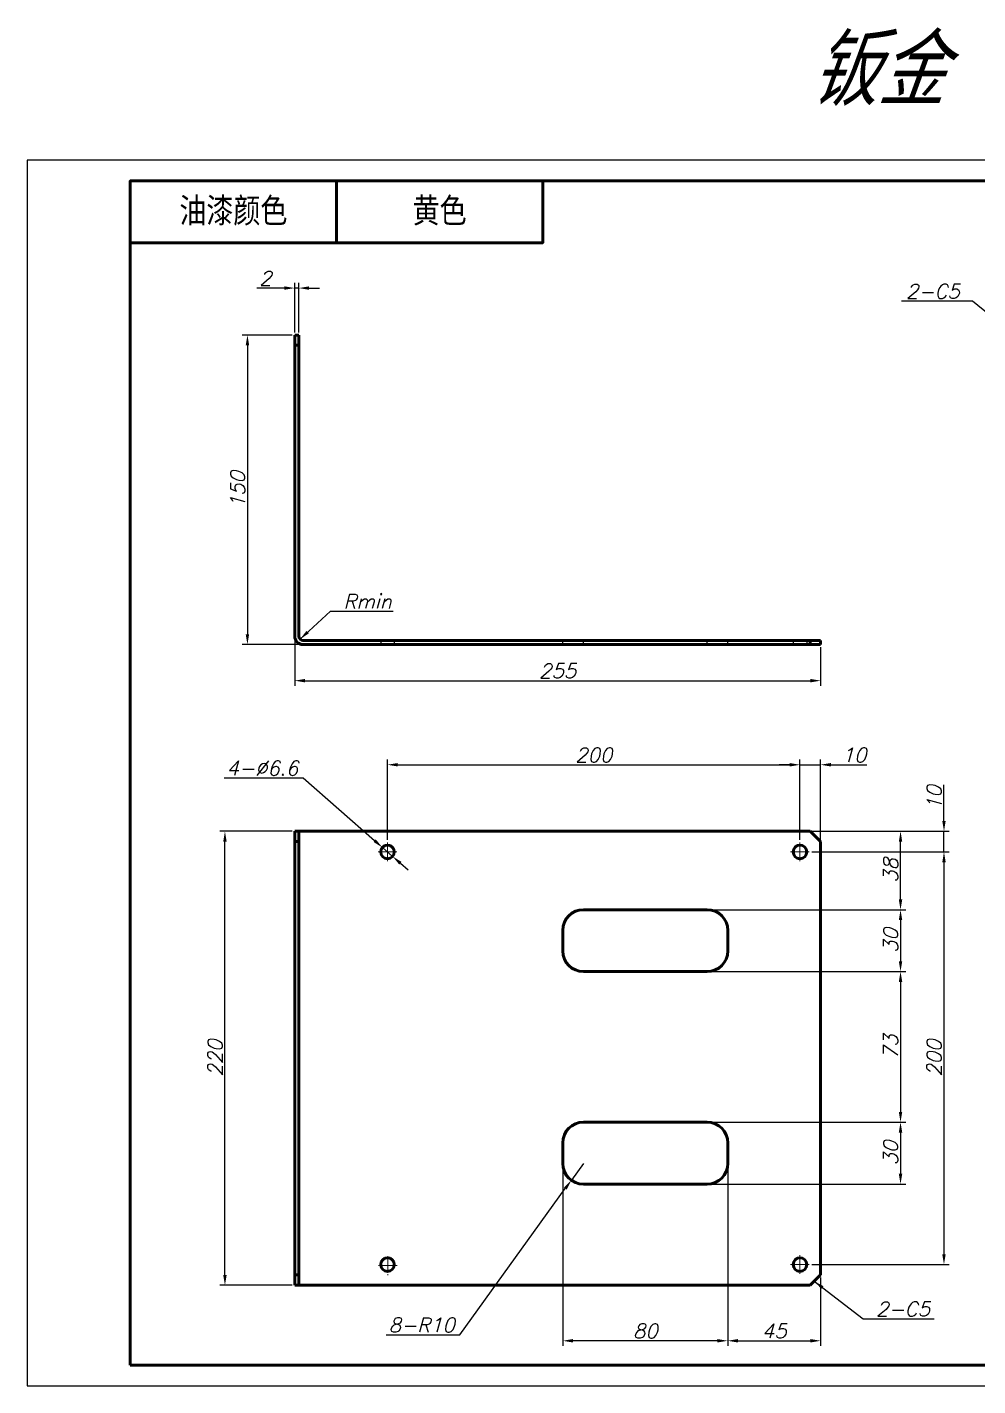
# Model space of a CAD drawing. Header units: inches. Extents: x 17901 to 26602, y 9673 to 14036.
# Drawn here: x 20086 to 20547, y 9673 to 10331 of the extents above; entities that cross this region are included whole.
import ezdxf

# ---------------------------------------------------------------- set-up
doc = ezdxf.new("R2010")
doc.units = ezdxf.units.IN
doc.header["$MEASUREMENT"] = 0
doc.linetypes.add('CENTER', pattern=[50.8, 31.75, -6.35, 6.35, -6.35])
doc.linetypes.add('DASHED2', pattern=[9.525, 6.35, -3.175])
for name, color, linetype, lineweight in [('中心线', 1, 'CENTER', 15), ('图框_内框线', 5, 'Continuous', 50), ('标注线', 3, 'Continuous', 25), ('粗实线', 7, 'Continuous', 50), ('虚线', 2, 'DASHED2', 25)]:
    doc.layers.add(name, color=color, linetype=linetype, lineweight=lineweight)
doc.styles.add('DIM', font='romans.shx', dxfattribs={"width": 0.8, "oblique": 20, "bigfont": 'bigfont.shx'})
doc.styles.add('DIM_FONT', font='romans.shx', dxfattribs={"oblique": 15})
doc.styles.add('仿宋体', font='FSGB2312.ttf', dxfattribs={"width": 0.8, "height": 3.5})
doc.dimstyles.new('幅面 1：2', dxfattribs={"dimscale": 2, "dimtxt": 3.5, "dimasz": 2.5, "dimexe": 1.25, "dimexo": 0.625, "dimtad": 1, "dimdsep": 46, "dimtxsty": 'DIM_FONT', "dimcen": 2.5, "dimclrd": 256, "dimclre": 256, "dimclrt": 256, "dimazin": 2, "dimtm": 1e-09, "dimtfac": 0.5, "dimtmove": 0, "dimatfit": 3, "dimfxl": 1, "dimlwd": -1, "dimarcsym": 0})
doc.dimstyles.new('幅面 1：2$0', dxfattribs={"dimscale": 2, "dimtxt": 3.5, "dimasz": 2.5, "dimexe": 1.25, "dimexo": 0.625, "dimtad": 1, "dimdsep": 46, "dimtxsty": 'DIM_FONT', "dimcen": 2.5, "dimclrd": 256, "dimclrt": 256, "dimadec": 0, "dimazin": 0, "dimtfac": 1, "dimtmove": 0, "dimatfit": 3, "dimfxl": 1, "dimlwd": -1, "dimarcsym": 0})
doc.dimstyles.new('幅面 1：2$3', dxfattribs={"dimscale": 2, "dimtxt": 3.5, "dimasz": 2.5, "dimexe": 1.25, "dimexo": 0.625, "dimtad": 1, "dimtih": 1, "dimtoh": 1, "dimdsep": 46, "dimtxsty": 'DIM_FONT', "dimcen": 2.5, "dimclrd": 256, "dimclre": 256, "dimclrt": 256, "dimazin": 2, "dimtm": 1e-09, "dimtfac": 0.5, "dimtmove": 0, "dimatfit": 3, "dimfxl": 1, "dimlwd": -1, "dimarcsym": 0})
doc.dimstyles.new('幅面 1：2$4', dxfattribs={"dimscale": 2, "dimtxt": 3.5, "dimasz": 2.5, "dimexe": 1.25, "dimexo": 0.625, "dimtad": 1, "dimtoh": 1, "dimdsep": 46, "dimtxsty": 'DIM_FONT', "dimcen": 2.5, "dimclrd": 256, "dimclre": 256, "dimclrt": 256, "dimazin": 2, "dimtm": 1e-09, "dimtfac": 0.5, "dimtmove": 0, "dimatfit": 3, "dimfxl": 1, "dimlwd": -1, "dimarcsym": 0})

# ---------------------------------------------------------------- blocks, each defined once
blk = doc.blocks.new('*D763')
at = {"layer": 'Defpoints', "color": 0, "transparency": 16777216}
for p in [(20215.52, 10204.68), (20215.52, 10181.92), (20217.52, 10181.92)]:
    blk.add_point(p, dxfattribs=at)
at = {"layer": '标注线', "color": 0, "lineweight": -2, "transparency": 16777216}
for p, q in [((20215.52, 10183.17), (20215.52, 10207.18)), ((20217.52, 10183.17), (20217.52, 10207.18))]:
    blk.add_line(p, q, dxfattribs=at)
at = {"layer": '标注线', "transparency": 16777216}
for p, q in [((20210.52, 10204.68), (20197.17, 10204.68)), ((20217.52, 10204.68), (20215.52, 10204.68)), ((20222.52, 10204.68), (20227.52, 10204.68))]:
    blk.add_line(p, q, dxfattribs=at)
for points in [[(20210.52, 10205.51), (20210.52, 10203.85), (20215.52, 10204.68)], [(20222.52, 10205.51), (20222.52, 10203.85), (20217.52, 10204.68)]]:
    blk.add_solid(points, dxfattribs=at)
at = {"layer": '标注线', "transparency": 16777216, "insert": (20201.35, 10209.43), "char_height": 7, "attachment_point": 5, "style": 'DIM_FONT'}
blk.add_mtext('2', dxfattribs=at)
blk = doc.blocks.new('*D764')
at = {"layer": 'Defpoints', "color": 0, "transparency": 16777216}
for p in [(20215.52, 10181.92), (20192.6, 10031.92), (20219.52, 10031.92)]:
    blk.add_point(p, dxfattribs=at)
at = {"layer": '标注线', "color": 0, "lineweight": -2, "transparency": 16777216}
for p, q in [((20214.27, 10181.92), (20190.1, 10181.92)), ((20218.27, 10031.92), (20190.1, 10031.92))]:
    blk.add_line(p, q, dxfattribs=at)
at = {"layer": '标注线', "transparency": 16777216}
blk.add_line((20192.6, 10176.92), (20192.6, 10036.92), dxfattribs=at)
for points in [[(20191.77, 10176.92), (20193.43, 10176.92), (20192.6, 10181.92)], [(20191.77, 10036.92), (20193.43, 10036.92), (20192.6, 10031.92)]]:
    blk.add_solid(points, dxfattribs=at)
at = {"layer": '标注线', "transparency": 16777216, "insert": (20187.85, 10106.92), "char_height": 7, "attachment_point": 5, "rotation": 90, "style": 'DIM_FONT'}
blk.add_mtext('150', dxfattribs=at)
blk = doc.blocks.new('*D765')
at = {"layer": 'Defpoints', "color": 0, "transparency": 16777216}
for p in [(20215.52, 10035.92), (20470.52, 10031.92), (20470.52, 10014.4)]:
    blk.add_point(p, dxfattribs=at)
at = {"layer": '标注线', "color": 0, "lineweight": -2, "transparency": 16777216}
for p, q in [((20215.52, 10034.67), (20215.52, 10011.9)), ((20470.52, 10030.67), (20470.52, 10011.9))]:
    blk.add_line(p, q, dxfattribs=at)
at = {"layer": '标注线', "transparency": 16777216}
blk.add_line((20220.52, 10014.4), (20465.52, 10014.4), dxfattribs=at)
for points in [[(20220.52, 10015.23), (20220.52, 10013.57), (20215.52, 10014.4)], [(20465.52, 10015.23), (20465.52, 10013.57), (20470.52, 10014.4)]]:
    blk.add_solid(points, dxfattribs=at)
at = {"layer": '标注线', "transparency": 16777216, "insert": (20343.02, 10019.15), "char_height": 7, "attachment_point": 5, "style": 'DIM_FONT'}
blk.add_mtext('255', dxfattribs=at)
blk = doc.blocks.new('*D675')
at = {"layer": 'Defpoints', "color": 0, "transparency": 16777216}
for p in [(20181.69, 9941.39), (20215.52, 9941.39), (20215.52, 9721.39)]:
    blk.add_point(p, dxfattribs=at)
at = {"layer": '标注线', "color": 0, "lineweight": -2, "transparency": 16777216}
for p, q in [((20214.27, 9941.39), (20179.19, 9941.39)), ((20214.27, 9721.39), (20179.19, 9721.39))]:
    blk.add_line(p, q, dxfattribs=at)
at = {"layer": '标注线', "transparency": 16777216}
blk.add_line((20181.69, 9726.39), (20181.69, 9936.39), dxfattribs=at)
for points in [[(20180.86, 9936.39), (20182.52, 9936.39), (20181.69, 9941.39)], [(20180.86, 9726.39), (20182.52, 9726.39), (20181.69, 9721.39)]]:
    blk.add_solid(points, dxfattribs=at)
at = {"layer": '标注线', "transparency": 16777216, "insert": (20176.94, 9831.39), "char_height": 7, "attachment_point": 5, "rotation": 90, "style": 'DIM_FONT'}
blk.add_mtext('220', dxfattribs=at)
blk = doc.blocks.new('*D676')
at = {"layer": 'Defpoints', "color": 0, "transparency": 16777216}
for p in [(20460.52, 9973.64), (20260.52, 9935.94), (20460.52, 9935.94)]:
    blk.add_point(p, dxfattribs=at)
at = {"layer": '标注线', "color": 0, "lineweight": -2, "transparency": 16777216}
for p, q in [((20260.52, 9937.19), (20260.52, 9976.14)), ((20460.52, 9937.19), (20460.52, 9976.14))]:
    blk.add_line(p, q, dxfattribs=at)
at = {"layer": '标注线', "transparency": 16777216}
blk.add_line((20265.52, 9973.64), (20455.52, 9973.64), dxfattribs=at)
for points in [[(20265.52, 9974.48), (20265.52, 9972.81), (20260.52, 9973.64)], [(20455.52, 9974.48), (20455.52, 9972.81), (20460.52, 9973.64)]]:
    blk.add_solid(points, dxfattribs=at)
at = {"layer": '标注线', "transparency": 16777216, "insert": (20360.52, 9978.39), "char_height": 7, "attachment_point": 5, "style": 'DIM_FONT'}
blk.add_mtext('200', dxfattribs=at)
blk = doc.blocks.new('*D677')
at = {"layer": 'Defpoints', "color": 0, "transparency": 16777216}
for p in [(20470.52, 9973.64), (20460.52, 9935.94), (20470.52, 9935.94)]:
    blk.add_point(p, dxfattribs=at)
at = {"layer": '标注线', "color": 0, "lineweight": -2, "transparency": 16777216}
for p, q in [((20460.52, 9937.19), (20460.52, 9976.14)), ((20470.52, 9937.19), (20470.52, 9976.14))]:
    blk.add_line(p, q, dxfattribs=at)
at = {"layer": '标注线', "transparency": 16777216}
for p, q in [((20455.52, 9973.64), (20450.52, 9973.64)), ((20460.52, 9973.64), (20470.52, 9973.64)), ((20475.52, 9973.64), (20493.02, 9973.64))]:
    blk.add_line(p, q, dxfattribs=at)
for points in [[(20455.52, 9974.48), (20455.52, 9972.81), (20460.52, 9973.64)], [(20475.52, 9974.48), (20475.52, 9972.81), (20470.52, 9973.64)]]:
    blk.add_solid(points, dxfattribs=at)
at = {"layer": '标注线', "transparency": 16777216, "insert": (20486.77, 9978.39), "char_height": 7, "attachment_point": 5, "style": 'DIM_FONT'}
blk.add_mtext('10', dxfattribs=at)
blk = doc.blocks.new('*D678')
at = {"layer": 'Defpoints', "color": 0, "transparency": 16777216}
for p in [(20465.07, 9941.39), (20530.37, 9941.39), (20465.07, 9931.39)]:
    blk.add_point(p, dxfattribs=at)
at = {"layer": '标注线', "transparency": 16777216}
for p, q in [((20530.37, 9946.39), (20530.37, 9963.89)), ((20530.37, 9931.39), (20530.37, 9941.39)), ((20530.37, 9926.39), (20530.37, 9921.39))]:
    blk.add_line(p, q, dxfattribs=at)
at = {"layer": '标注线', "color": 0, "lineweight": -2, "transparency": 16777216}
for p, q in [((20466.32, 9941.39), (20532.87, 9941.39)), ((20466.32, 9931.39), (20532.87, 9931.39))]:
    blk.add_line(p, q, dxfattribs=at)
at = {"layer": '标注线', "transparency": 16777216}
for points in [[(20529.54, 9946.39), (20531.2, 9946.39), (20530.37, 9941.39)], [(20529.54, 9926.39), (20531.2, 9926.39), (20530.37, 9931.39)]]:
    blk.add_solid(points, dxfattribs=at)
at = {"layer": '标注线', "transparency": 16777216, "insert": (20525.62, 9957.64), "char_height": 7, "attachment_point": 5, "rotation": 90, "style": 'DIM_FONT'}
blk.add_mtext('10', dxfattribs=at)
blk = doc.blocks.new('*D679')
at = {"layer": 'Defpoints', "color": 0, "transparency": 16777216}
for p in [(20465.07, 9931.39), (20465.07, 9731.39), (20530.37, 9731.39)]:
    blk.add_point(p, dxfattribs=at)
at = {"layer": '标注线', "color": 0, "lineweight": -2, "transparency": 16777216}
for p, q in [((20466.32, 9931.39), (20532.87, 9931.39)), ((20466.32, 9731.39), (20532.87, 9731.39))]:
    blk.add_line(p, q, dxfattribs=at)
at = {"layer": '标注线', "transparency": 16777216}
blk.add_line((20530.37, 9926.39), (20530.37, 9736.39), dxfattribs=at)
for points in [[(20529.54, 9926.39), (20531.2, 9926.39), (20530.37, 9931.39)], [(20529.54, 9736.39), (20531.2, 9736.39), (20530.37, 9731.39)]]:
    blk.add_solid(points, dxfattribs=at)
at = {"layer": '标注线', "transparency": 16777216, "insert": (20525.62, 9831.39), "char_height": 7, "attachment_point": 5, "rotation": 90, "style": 'DIM_FONT'}
blk.add_mtext('200', dxfattribs=at)
blk = doc.blocks.new('*D680')
at = {"layer": 'Defpoints', "color": 0, "transparency": 16777216}
for p in [(20415.52, 9903.39), (20415.52, 9873.39), (20509.3, 9873.39)]:
    blk.add_point(p, dxfattribs=at)
at = {"layer": '标注线', "color": 0, "lineweight": -2, "transparency": 16777216}
for p, q in [((20416.77, 9903.39), (20511.8, 9903.39)), ((20416.77, 9873.39), (20511.8, 9873.39))]:
    blk.add_line(p, q, dxfattribs=at)
at = {"layer": '标注线', "transparency": 16777216}
blk.add_line((20509.3, 9898.39), (20509.3, 9878.39), dxfattribs=at)
for points in [[(20508.47, 9898.39), (20510.13, 9898.39), (20509.3, 9903.39)], [(20508.47, 9878.39), (20510.13, 9878.39), (20509.3, 9873.39)]]:
    blk.add_solid(points, dxfattribs=at)
at = {"layer": '标注线', "transparency": 16777216, "insert": (20504.55, 9888.39), "char_height": 7, "attachment_point": 5, "rotation": 90, "style": 'DIM_FONT'}
blk.add_mtext('30', dxfattribs=at)
blk = doc.blocks.new('*D681')
at = {"layer": 'Defpoints', "color": 0, "transparency": 16777216}
for p in [(20465.07, 9941.39), (20509.3, 9941.39), (20415.52, 9903.39)]:
    blk.add_point(p, dxfattribs=at)
at = {"layer": '标注线', "color": 0, "lineweight": -2, "transparency": 16777216}
for p, q in [((20466.32, 9941.39), (20511.8, 9941.39)), ((20416.77, 9903.39), (20511.8, 9903.39))]:
    blk.add_line(p, q, dxfattribs=at)
at = {"layer": '标注线', "transparency": 16777216}
blk.add_line((20509.3, 9908.39), (20509.3, 9936.39), dxfattribs=at)
for points in [[(20508.47, 9936.39), (20510.13, 9936.39), (20509.3, 9941.39)], [(20508.47, 9908.39), (20510.13, 9908.39), (20509.3, 9903.39)]]:
    blk.add_solid(points, dxfattribs=at)
at = {"layer": '标注线', "transparency": 16777216, "insert": (20504.55, 9922.39), "char_height": 7, "attachment_point": 5, "rotation": 90, "style": 'DIM_FONT'}
blk.add_mtext('38', dxfattribs=at)
blk = doc.blocks.new('*D682')
at = {"layer": 'Defpoints', "color": 0, "transparency": 16777216}
for p in [(20415.52, 9873.39), (20415.52, 9800.39), (20509.3, 9800.39)]:
    blk.add_point(p, dxfattribs=at)
at = {"layer": '标注线', "color": 0, "lineweight": -2, "transparency": 16777216}
for p, q in [((20416.77, 9873.39), (20511.8, 9873.39)), ((20416.77, 9800.39), (20511.8, 9800.39))]:
    blk.add_line(p, q, dxfattribs=at)
at = {"layer": '标注线', "transparency": 16777216}
blk.add_line((20509.3, 9868.39), (20509.3, 9805.39), dxfattribs=at)
for points in [[(20508.47, 9868.39), (20510.13, 9868.39), (20509.3, 9873.39)], [(20508.47, 9805.39), (20510.13, 9805.39), (20509.3, 9800.39)]]:
    blk.add_solid(points, dxfattribs=at)
at = {"layer": '标注线', "transparency": 16777216, "insert": (20504.55, 9836.89), "char_height": 7, "attachment_point": 5, "rotation": 90, "style": 'DIM_FONT'}
blk.add_mtext('73', dxfattribs=at)
blk = doc.blocks.new('*D683')
at = {"layer": 'Defpoints', "color": 0, "transparency": 16777216}
for p in [(20415.52, 9800.39), (20415.52, 9770.39), (20509.3, 9770.39)]:
    blk.add_point(p, dxfattribs=at)
at = {"layer": '标注线', "color": 0, "lineweight": -2, "transparency": 16777216}
for p, q in [((20416.77, 9800.39), (20511.8, 9800.39)), ((20416.77, 9770.39), (20511.8, 9770.39))]:
    blk.add_line(p, q, dxfattribs=at)
at = {"layer": '标注线', "transparency": 16777216}
blk.add_line((20509.3, 9795.39), (20509.3, 9775.39), dxfattribs=at)
for points in [[(20508.47, 9795.39), (20510.13, 9795.39), (20509.3, 9800.39)], [(20508.47, 9775.39), (20510.13, 9775.39), (20509.3, 9770.39)]]:
    blk.add_solid(points, dxfattribs=at)
at = {"layer": '标注线', "transparency": 16777216, "insert": (20504.55, 9785.39), "char_height": 7, "attachment_point": 5, "rotation": 90, "style": 'DIM_FONT'}
blk.add_mtext('30', dxfattribs=at)
blk = doc.blocks.new('*D684')
at = {"layer": 'Defpoints', "color": 0, "transparency": 16777216}
for p in [(20345.52, 9780.39), (20425.52, 9780.39), (20345.52, 9694.47)]:
    blk.add_point(p, dxfattribs=at)
at = {"layer": '标注线', "color": 0, "lineweight": -2, "transparency": 16777216}
for p, q in [((20345.52, 9779.14), (20345.52, 9691.97)), ((20425.52, 9779.14), (20425.52, 9691.97))]:
    blk.add_line(p, q, dxfattribs=at)
at = {"layer": '标注线', "transparency": 16777216}
blk.add_line((20420.52, 9694.47), (20350.52, 9694.47), dxfattribs=at)
for points in [[(20350.52, 9695.31), (20350.52, 9693.64), (20345.52, 9694.47)], [(20420.52, 9695.31), (20420.52, 9693.64), (20425.52, 9694.47)]]:
    blk.add_solid(points, dxfattribs=at)
at = {"layer": '标注线', "transparency": 16777216, "insert": (20385.52, 9699.22), "char_height": 7, "attachment_point": 5, "style": 'DIM_FONT'}
blk.add_mtext('80', dxfattribs=at)
blk = doc.blocks.new('*D685')
at = {"layer": 'Defpoints', "color": 0, "transparency": 16777216}
for p in [(20425.52, 9780.39), (20470.52, 9726.39), (20470.52, 9694.47)]:
    blk.add_point(p, dxfattribs=at)
at = {"layer": '标注线', "color": 0, "lineweight": -2, "transparency": 16777216}
for p, q in [((20425.52, 9779.14), (20425.52, 9691.97)), ((20470.52, 9725.14), (20470.52, 9691.97))]:
    blk.add_line(p, q, dxfattribs=at)
at = {"layer": '标注线', "transparency": 16777216}
blk.add_line((20430.52, 9694.47), (20465.52, 9694.47), dxfattribs=at)
for points in [[(20430.52, 9695.31), (20430.52, 9693.64), (20425.52, 9694.47)], [(20465.52, 9695.31), (20465.52, 9693.64), (20470.52, 9694.47)]]:
    blk.add_solid(points, dxfattribs=at)
at = {"layer": '标注线', "transparency": 16777216, "insert": (20448.02, 9699.22), "char_height": 7, "attachment_point": 5, "style": 'DIM_FONT'}
blk.add_mtext('45', dxfattribs=at)
blk = doc.blocks.new('*D686')
at = {"layer": 'Defpoints', "color": 0, "transparency": 16777216}
for p in [(20258.04, 9933.57), (20263.01, 9929.22)]:
    blk.add_point(p, dxfattribs=at)
at = {"layer": '标注线', "transparency": 16777216}
for p, q in [((20181.33, 9967.23), (20219.57, 9967.23)), ((20219.57, 9967.23), (20254.28, 9936.86)), ((20263.01, 9929.22), (20258.04, 9933.57)), ((20266.77, 9925.93), (20270.53, 9922.64))]:
    blk.add_line(p, q, dxfattribs=at)
for points in [[(20254.82, 9937.49), (20253.73, 9936.23), (20258.04, 9933.57)], [(20267.32, 9926.56), (20266.22, 9925.3), (20263.01, 9929.22)]]:
    blk.add_solid(points, dxfattribs=at)
at = {"layer": '标注线', "transparency": 16777216, "insert": (20199.82, 9971.98), "char_height": 7, "attachment_point": 5, "style": 'DIM_FONT'}
blk.add_mtext('4-%%c6.6', dxfattribs=at)
blk = doc.blocks.new('*D687')
at = {"layer": 'Defpoints', "color": 0, "transparency": 16777216}
for p in [(20355.52, 9780.39), (20349.67, 9772.29)]:
    blk.add_point(p, dxfattribs=at)
at = {"layer": '标注线', "transparency": 16777216}
for p, q in [((20355.52, 9780.39), (20349.67, 9772.29)), ((20295.58, 9697.33), (20346.74, 9768.23)), ((20259.83, 9697.33), (20295.58, 9697.33))]:
    blk.add_line(p, q, dxfattribs=at)
blk.add_solid([(20346.07, 9768.72), (20347.42, 9767.74), (20349.67, 9772.29)], dxfattribs=at)
at = {"layer": '标注线', "transparency": 16777216, "insert": (20277.08, 9702.08), "char_height": 7, "attachment_point": 5, "style": 'DIM_FONT'}
blk.add_mtext('8-R10', dxfattribs=at)

msp = doc.modelspace()

# ---------------------------------------------------------------- linework, layer by layer
at = {"layer": 'Defpoints'}
msp.add_lwpolyline([(20085.78, 9672.642), (20925.78, 9672.642), (20925.78, 10266.642), (20085.78, 10266.642)], close=True, dxfattribs=at)
at = {"layer": '中心线', "ltscale": 0.06}
for p, q in [((20355.522, 10031.724), (20355.522, 10034.124)), ((20415.522, 10031.724), (20415.522, 10034.124))]:
    msp.add_line(p, q, dxfattribs=at)
at = {"layer": '中心线', "ltscale": 0.227499}
for p, q in [((20265.072, 9931.395), (20255.972, 9931.395)), ((20260.522, 9935.945), (20260.522, 9926.845)), ((20465.072, 9931.395), (20455.972, 9931.395)), ((20460.522, 9935.945), (20460.522, 9926.845)), ((20260.626, 9735.436), (20260.626, 9726.336)), ((20460.522, 9735.945), (20460.522, 9726.845)), ((20265.176, 9730.886), (20256.076, 9730.886)), ((20465.072, 9731.395), (20455.972, 9731.395))]:
    msp.add_line(p, q, dxfattribs=at)
at = {"layer": '图框_内框线'}
msp.add_line((20235.78, 10256.642), (20235.78, 10226.642), dxfattribs=at)
for points in [[(20135.78, 9682.642), (20915.78, 9682.642), (20915.78, 10256.642), (20135.78, 10256.642)], [(20135.78, 10256.642), (20335.78, 10256.642), (20335.78, 10226.642), (20135.78, 10226.642)]]:
    msp.add_lwpolyline(points, close=True, dxfattribs=at)
at = {"layer": '粗实线', "ltscale": 0.125}
for p, q in [((20215.522, 10181.924), (20215.522, 10176.924)), ((20217.522, 10181.924), (20217.522, 10176.924)), ((20465.522, 10033.924), (20470.522, 10033.924)), ((20470.522, 10031.924), (20465.522, 10031.924)), ((20215.522, 9941.395), (20215.522, 9936.395)), ((20217.522, 9941.395), (20217.522, 9936.395)), ((20215.522, 9726.395), (20215.522, 9721.395)), ((20217.522, 9726.395), (20217.522, 9721.395))]:
    msp.add_line(p, q, dxfattribs=at)
at = {"layer": '粗实线', "ltscale": 0.05}
for p, q in [((20217.522, 10181.924), (20215.522, 10181.924)), ((20217.522, 10176.924), (20215.522, 10176.924)), ((20465.522, 10031.924), (20465.522, 10033.924)), ((20470.522, 10031.924), (20470.522, 10033.924)), ((20215.522, 9941.395), (20217.522, 9941.395)), ((20219.522, 9941.395), (20217.522, 9941.395)), ((20215.522, 9936.395), (20217.522, 9936.395)), ((20217.522, 9726.395), (20215.522, 9726.395)), ((20217.522, 9721.395), (20215.522, 9721.395)), ((20217.522, 9721.395), (20219.522, 9721.395))]:
    msp.add_line(p, q, dxfattribs=at)
at = {"layer": '粗实线'}
for p, q in [((20215.522, 10035.924), (20215.522, 10176.924)), ((20217.522, 10035.924), (20217.522, 10176.924)), ((20219.522, 10033.924), (20465.522, 10033.924)), ((20465.522, 10031.924), (20219.522, 10031.924)), ((20219.522, 9941.395), (20465.522, 9941.395)), ((20215.522, 9726.395), (20215.522, 9936.395)), ((20217.522, 9726.395), (20217.522, 9936.395)), ((20470.522, 9726.395), (20470.522, 9936.395)), ((20355.522, 9903.395), (20415.522, 9903.395)), ((20415.522, 9873.395), (20355.522, 9873.395)), ((20355.522, 9800.395), (20415.522, 9800.395)), ((20415.522, 9770.395), (20355.522, 9770.395)), ((20219.522, 9721.395), (20465.522, 9721.395))]:
    msp.add_line(p, q, dxfattribs=at)
at = {"layer": '粗实线', "ltscale": 0.176777}
for p, q in [((20470.522, 9936.395), (20465.522, 9941.395)), ((20465.522, 9721.395), (20470.522, 9726.395))]:
    msp.add_line(p, q, dxfattribs=at)
at = {"layer": '粗实线', "ltscale": 0.25}
for p, q in [((20345.522, 9893.395), (20345.522, 9883.395)), ((20425.522, 9883.395), (20425.522, 9893.395)), ((20345.522, 9790.395), (20345.522, 9780.395)), ((20425.522, 9780.395), (20425.522, 9790.395))]:
    msp.add_line(p, q, dxfattribs=at)
at = {"layer": '粗实线'}
for centre in [(20260.522, 9931.395), (20460.522, 9931.395), (20260.522, 9731.395), (20460.522, 9731.395)]:
    msp.add_circle(centre, 3.3, dxfattribs=at)
for centre, radius, start, end in [((20219.522, 10035.924), 4, 180, 270), ((20219.522, 10035.924), 2, 180, 270), ((20355.522, 9893.395), 10, 90, 180), ((20415.522, 9893.395), 10, 360, 90), ((20355.522, 9883.395), 10, 180, 270), ((20415.522, 9883.395), 10, 270, 0), ((20355.522, 9790.395), 10, 90, 180), ((20415.522, 9790.395), 10, 360, 90), ((20355.522, 9780.395), 10, 180, 270), ((20415.522, 9780.395), 10, 270, 0)]:
    msp.add_arc(centre, radius, start, end, dxfattribs=at)
at = {"layer": '虚线', "ltscale": 0.05}
for p, q in [((20215.522, 10176.924), (20217.522, 10176.924)), ((20257.222, 10033.924), (20257.222, 10031.924)), ((20257.222, 10033.924), (20257.222, 10031.924)), ((20263.822, 10033.924), (20263.822, 10031.924)), ((20263.822, 10033.924), (20263.822, 10031.924)), ((20345.522, 10031.924), (20345.522, 10033.924)), ((20355.522, 10031.924), (20355.522, 10033.924)), ((20355.522, 10031.924), (20355.522, 10033.924)), ((20355.522, 10031.924), (20355.522, 10033.924)), ((20355.522, 10031.924), (20355.522, 10033.924)), ((20415.522, 10031.924), (20415.522, 10033.924)), ((20415.522, 10031.924), (20415.522, 10033.924)), ((20415.522, 10031.924), (20415.522, 10033.924)), ((20415.522, 10031.924), (20415.522, 10033.924)), ((20425.522, 10031.924), (20425.522, 10033.924)), ((20457.222, 10033.924), (20457.222, 10031.924)), ((20457.222, 10033.924), (20457.222, 10031.924)), ((20463.822, 10033.924), (20463.822, 10031.924)), ((20463.822, 10033.924), (20463.822, 10031.924)), ((20465.522, 10033.924), (20465.522, 10031.924))]:
    msp.add_line(p, q, dxfattribs=at)

# ---------------------------------------------------------------- texts
at = {"layer": '标注线'}
for s, insert, char_height, width, attachment_point, style in [('{\\fMicrosoft YaHei|b0|i0|c134|p34;钣金}', (20465.525, 10326.379), 30, 303.82784, 1, 'DIM'), ('油漆颜色', (20185.78, 10241.642), 12, 100, 5, '仿宋体'), ('{\\fSimSun|b0|i0|c134|p2;黄色}', (20285.78, 10241.642), 12, 100, 5, '仿宋体')]:
    msp.add_mtext(s, dxfattribs=dict(at, insert=insert, char_height=char_height, width=width, attachment_point=attachment_point, style=style))
at = {"layer": '标注线', "char_height": 7, "style": 'DIM_FONT'}
for s, insert, attachment_point in [('2-C5', (20538.015, 10199.567), 9), ('Rmin', (20239.064, 10049.322), 7), ('2-C5', (20497.474, 9706.378), 7)]:
    msp.add_mtext(s, dxfattribs=dict(at, insert=insert, attachment_point=attachment_point))

# ---------------------------------------------------------------- dimensions: what is measured, and where the dimension line sits
at = {"layer": '标注线'}
for base, p1, p2, picture, middle in [((20215.522, 10204.678), (20217.522, 10181.924), (20215.522, 10181.924), '*D763', (20201.346, 10209.428)), ((20470.522, 10014.401), (20215.522, 10035.924), (20470.522, 10031.924), '*D765', (20343.022, 10019.151)), ((20460.522, 9973.643), (20260.522, 9935.945), (20460.522, 9935.945), '*D676', (20360.522, 9978.393)), ((20470.522, 9973.643), (20460.522, 9935.945), (20470.522, 9935.945), '*D677', (20486.772, 9978.393)), ((20345.522, 9694.473), (20425.522, 9780.395), (20345.522, 9780.395), '*D684', (20385.522, 9699.223)), ((20470.522, 9694.473), (20425.522, 9780.395), (20470.522, 9726.395), '*D685', (20448.022, 9699.223))]:
    dim = msp.add_linear_dim(base=base, p1=p1, p2=p2, dimstyle='幅面 1：2$0', dxfattribs=at)
    dim.commit()
    dim.dimension.update_dxf_attribs({"geometry": picture, "text_midpoint": middle})
for base, p1, p2, picture, middle in [((20192.601, 10031.924), (20215.522, 10181.924), (20219.522, 10031.924), '*D764', (20187.851, 10106.924)), ((20530.369, 9941.395), (20465.072, 9931.395), (20465.072, 9941.395), '*D678', (20525.619, 9957.645)), ((20181.691, 9941.395), (20215.522, 9721.395), (20215.522, 9941.395), '*D675', (20176.941, 9831.395)), ((20509.301, 9941.395), (20415.522, 9903.395), (20465.072, 9941.395), '*D681', (20504.551, 9922.395)), ((20530.369, 9731.395), (20465.072, 9931.395), (20465.072, 9731.395), '*D679', (20525.619, 9831.395)), ((20509.301, 9873.395), (20415.522, 9903.395), (20415.522, 9873.395), '*D680', (20504.551, 9888.395)), ((20509.301, 9800.395), (20415.522, 9873.395), (20415.522, 9800.395), '*D682', (20504.551, 9836.895)), ((20509.301, 9770.395), (20415.522, 9800.395), (20415.522, 9770.395), '*D683', (20504.551, 9785.395))]:
    dim = msp.add_linear_dim(base=base, p1=p1, p2=p2, angle=90, dimstyle='幅面 1：2$0', dxfattribs=at)
    dim.commit()
    dim.dimension.update_dxf_attribs({"geometry": picture, "text_midpoint": middle})
dim = msp.add_diameter_dim_2p(p1=(20263.006, 9929.221), p2=(20258.039, 9933.568), dimstyle='幅面 1：2$3', override={"dimpost": '4-%%c<>'}, dxfattribs=at)
dim.commit()
dim.dimension.update_dxf_attribs({"geometry": '*D686', "text_midpoint": (20199.825, 9967.232), "dimtype": 163})
dim = msp.add_radius_dim(center=(20355.522, 9780.395), mpoint=(20349.67, 9772.286), text='8-<>', dimstyle='幅面 1：2$4', dxfattribs=at)
dim.commit()
dim.dimension.update_dxf_attribs({"geometry": '*D687', "text_midpoint": (20277.079, 9697.333), "dimtype": 164})

# ---------------------------------------------------------------- leaders
at = {"layer": '标注线', "annotation_type": 0, "has_hookline": 1}
for points, hookline_direction, text_width in [([(20567.321, 10179.424), (20544.265, 10198.317), (20539.265, 10198.317)], 1, 28.209), ([(20218.108, 10034.51), (20232.814, 10048.072), (20237.814, 10048.072)], 0, 24.226), ([(20467.453, 9723.325), (20491.224, 9705.128), (20496.224, 9705.128)], 0, 28.209)]:
    msp.add_leader(points, dimstyle='幅面 1：2', override={"dimgap": 0.625, "dimtad": 1}, dxfattribs=dict(at, hookline_direction=hookline_direction, text_width=text_width))

doc.saveas('drawing.dxf')
